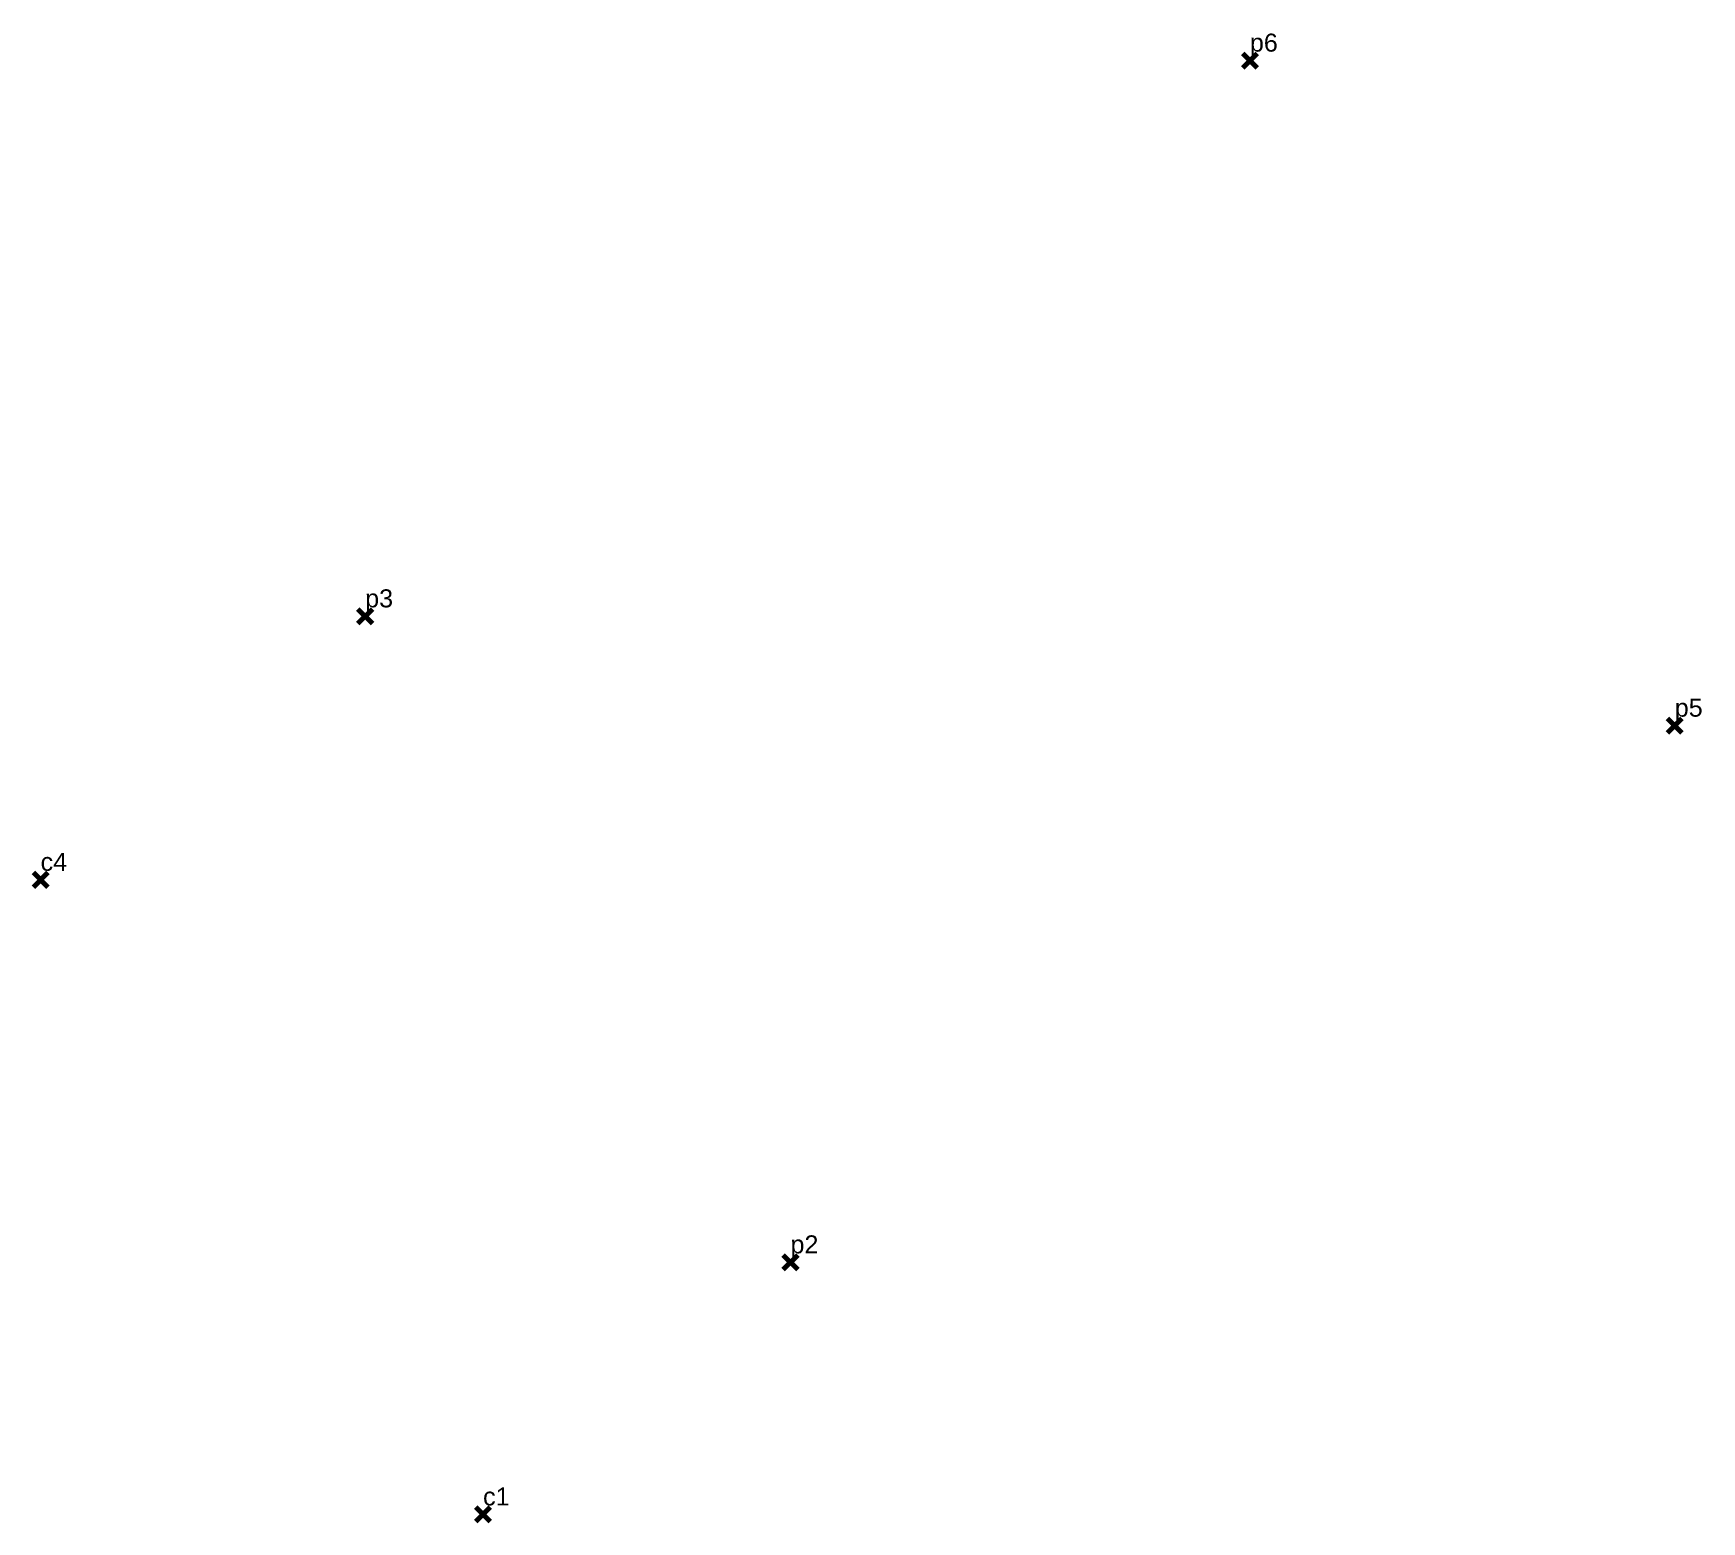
# Model space of a CAD drawing. Header units: millimetres. Extents: x 612592.4 to 612638.8, y 1322417.1 to 1322458.5.
import ezdxf

# ---------------------------------------------------------------- set-up
doc = ezdxf.new("R2010")
doc.units = ezdxf.units.MM
doc.header["$PDMODE"] = 3
doc.header["$PDSIZE"] = 0.2
doc.layers.add('Point', color=5, linetype='CONTINUOUS', lineweight=100)
doc.layers.add('Point_Name', color=1, linetype='CONTINUOUS', lineweight=100)
doc.styles.get("Standard").update_dxf_attribs({"font": 'arial.ttf', "width": 0.65})

msp = doc.modelspace()

# ---------------------------------------------------------------- linework, layer by layer
at = {"layer": 'Point'}
for p in [(612626.209, 1322457.714, 60.127), (612601.618, 1322442.268, 61.35), (612638.018, 1322439.229, 60.387), (612592.596, 1322434.944, 61.178), (612613.44, 1322424.312, 61.357), (612604.895, 1322417.305, 61.187)]:
    msp.add_point(p, dxfattribs=at)

# ---------------------------------------------------------------- texts
at = {"layer": 'Point_Name'}
for s, p in [('p6', (612626.209, 1322457.964)), ('p3', (612601.618, 1322442.518)), ('p5', (612638.018, 1322439.479)), ('c4', (612592.596, 1322435.194)), ('p2', (612613.44, 1322424.562)), ('c1', (612604.895, 1322417.555))]:
    msp.add_text(s, height=0.5, dxfattribs=at).set_placement(p)

doc.saveas('drawing.dxf')
